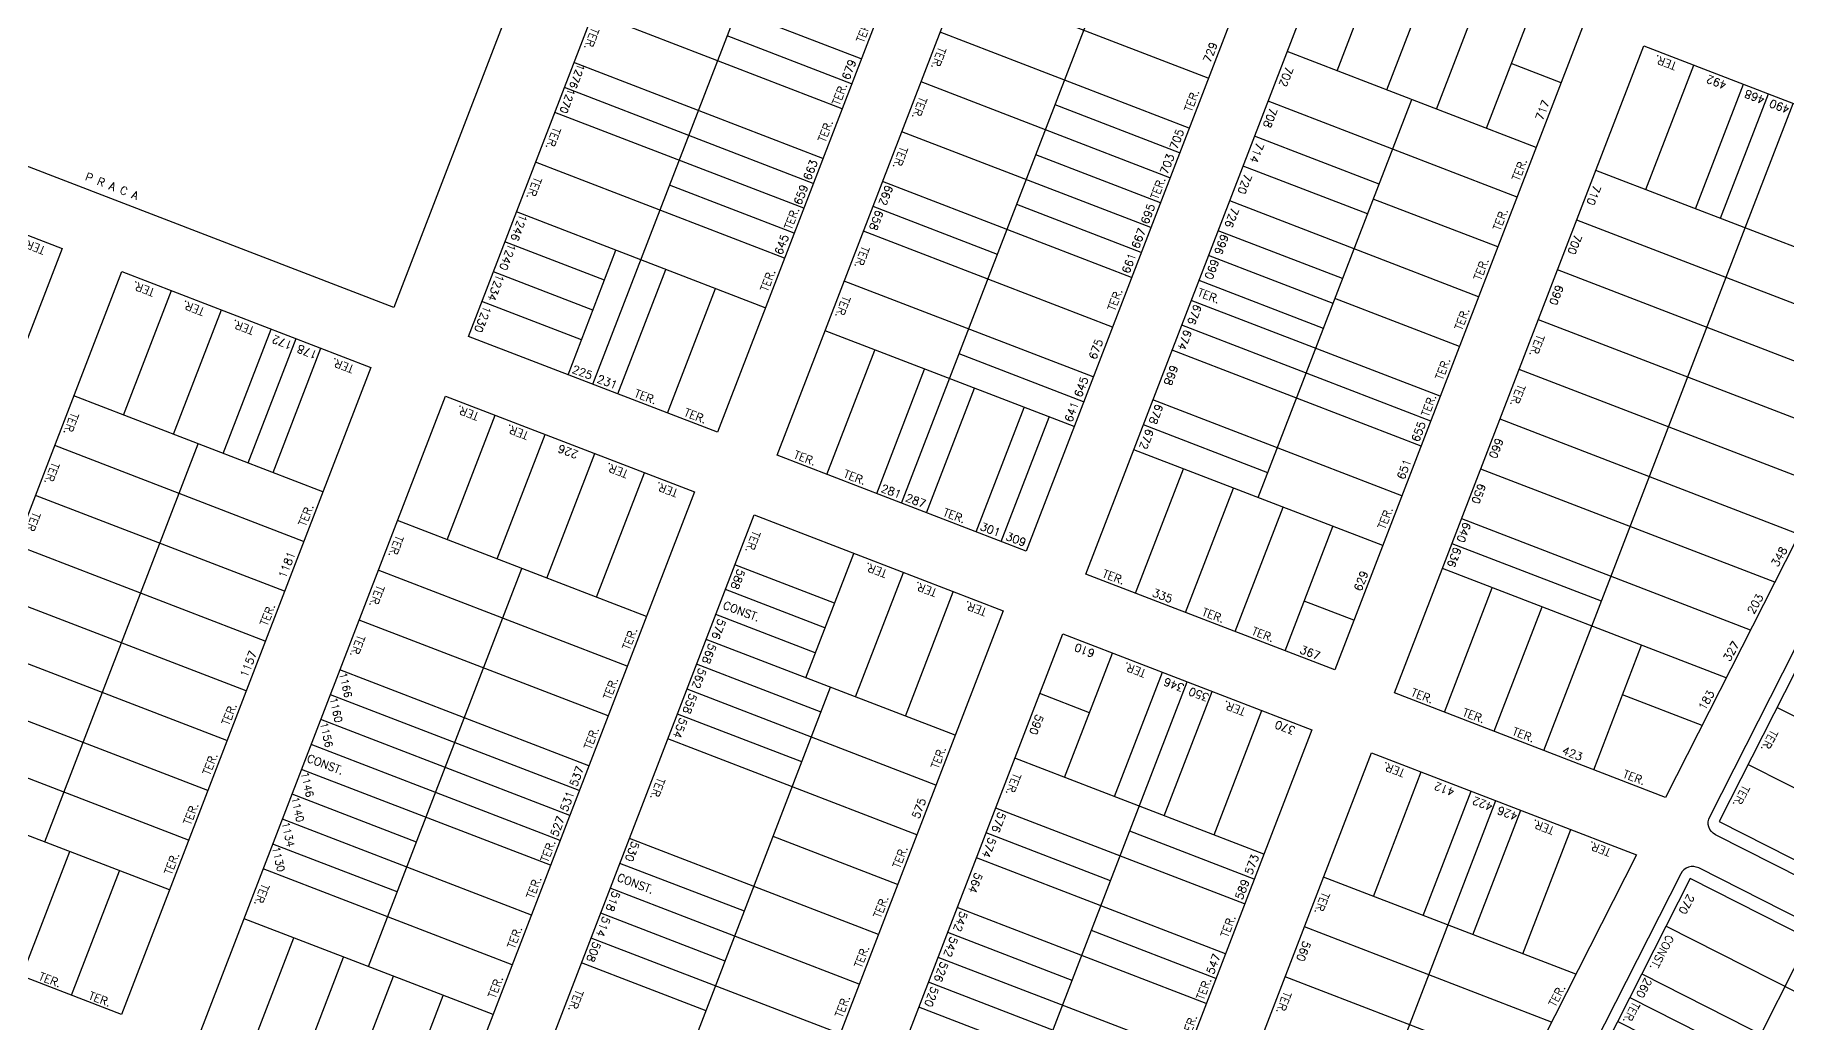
# Model space of a CAD drawing. Extents: x 714896 to 749292, y 8417558 to 8447149.
# Drawn here: x 743030.2 to 743358.5, y 8427114.3 to 8427299.5 of the extents above; entities that cross this region are included whole.
import ezdxf

# ---------------------------------------------------------------- set-up
doc = ezdxf.new("R2010")
doc.units = 0
doc.header["$MEASUREMENT"] = 0
for name, color, linetype in [('LOTE', 7, 'CONTINUOUS'), ('MEIO_FIO', 24, 'CONTINUOUS'), ('NUM-PORTA', 7, 'CONTINUOUS'), ('QUADRA', 6, 'CONTINUOUS'), ('TEXTO', 7, 'CONTINUOUS')]:
    doc.layers.add(name, color=color, linetype=linetype)
doc.styles.add('ROMANS', font='ROMANS.SHX', dxfattribs={"height": 1.5})

msp = doc.modelspace()

# ---------------------------------------------------------------- linework, layer by layer
at = {"layer": 'LOTE', "color": 7}
for p, q in [((743134.72, 8427234.01), (743172.46, 8427331.99)), ((743274.18, 8427292.81), (743283.16, 8427316.14)), ((743185.01, 8427295.01), (743138.35, 8427312.99)), ((743192.57, 8427211.72), (743230.32, 8427309.7)), ((743250.05, 8427291.39), (743203.4, 8427309.36)), ((743283.51, 8427289.21), (743292.5, 8427312.54)), ((743292.84, 8427285.62), (743301.83, 8427308.95)), ((743181.41, 8427285.68), (743134.76, 8427303.65)), ((743302.17, 8427282.02), (743311.16, 8427305.35)), ((743246.46, 8427282.05), (743199.8, 8427300.03)), ((743183.21, 8427290.35), (743159.88, 8427299.33)), ((743311.5, 8427278.43), (743264.85, 8427296.4)), ((743177.82, 8427276.35), (743131.16, 8427294.32)), ((743316.18, 8427290.56), (743306.84, 8427294.16)), ((743332.03, 8427270.52), (743341.02, 8427293.85)), ((743176.02, 8427271.68), (743129.36, 8427289.66)), ((743242.86, 8427272.72), (743196.21, 8427290.7)), ((743341.36, 8427266.93), (743350.35, 8427290.26)), ((743244.66, 8427277.39), (743221.33, 8427286.38)), ((743259.42, 8427212.76), (743288.17, 8427287.42)), ((743307.91, 8427269.1), (743261.25, 8427287.07)), ((743346.03, 8427265.13), (743355.02, 8427288.46)), ((743350.7, 8427263.33), (743359.68, 8427286.66)), ((743174.22, 8427267.02), (743127.57, 8427284.99)), ((743239.27, 8427263.39), (743192.61, 8427281.37)), ((743282.06, 8427271.55), (743258.73, 8427280.54)), ((743241.07, 8427268.06), (743217.74, 8427277.04)), ((743170.63, 8427257.68), (743123.97, 8427275.66)), ((743279.91, 8427265.95), (743256.58, 8427274.94)), ((743383.51, 8427250.69), (743322.7, 8427274.12)), ((743172.43, 8427262.35), (743149.1, 8427271.34)), ((743235.67, 8427254.06), (743189.02, 8427272.03)), ((743210.55, 8427258.38), (743187.22, 8427267.37)), ((743237.47, 8427258.73), (743214.14, 8427267.71)), ((743300.72, 8427250.44), (743254.06, 8427268.41)), ((743304.31, 8427259.77), (743280.98, 8427268.75)), ((743167.03, 8427248.35), (743120.38, 8427266.33)), ((743378.97, 8427241.72), (743319.11, 8427264.78)), ((743136.88, 8427253.54), (743118.22, 8427260.73)), ((743232.08, 8427244.73), (743185.42, 8427262.7)), ((743275.23, 8427253.82), (743251.9, 8427262.81)), ((743321.94, 8427188.68), (743350.7, 8427263.33)), ((743130.05, 8427235.81), (743139.04, 8427259.14)), ((743273.44, 8427249.16), (743250.11, 8427258.14)), ((743134.73, 8427247.94), (743116.06, 8427255.13)), ((743139.38, 8427232.21), (743148.37, 8427255.54)), ((743374.42, 8427232.76), (743315.51, 8427255.45)), ((743046.76, 8427228.24), (743055.75, 8427251.57)), ((743148.72, 8427228.62), (743157.7, 8427251.95)), ((743228.48, 8427235.4), (743181.83, 8427253.37)), ((743271.64, 8427244.49), (743248.31, 8427253.48)), ((743056.1, 8427224.65), (743065.08, 8427247.98)), ((743132.57, 8427242.34), (743113.91, 8427249.53)), ((743293.53, 8427231.77), (743246.87, 8427249.75)), ((743297.12, 8427241.1), (743273.79, 8427250.09)), ((743065.43, 8427221.05), (743074.41, 8427244.38)), ((743224.89, 8427226.07), (743178.23, 8427244.04)), ((743291.73, 8427227.11), (743245.07, 8427245.08)), ((743369.87, 8427223.79), (743311.92, 8427246.12)), ((743070.09, 8427219.26), (743079.08, 8427242.59)), ((743074.76, 8427217.46), (743083.75, 8427240.79)), ((743178.58, 8427217.12), (743187.56, 8427240.44)), ((743289.93, 8427222.44), (743243.28, 8427240.41)), ((743226.69, 8427230.73), (743203.36, 8427239.72)), ((743187.91, 8427213.52), (743196.89, 8427236.85)), ((743365.33, 8427214.83), (743308.32, 8427236.79)), ((743084.09, 8427213.86), (743037.43, 8427231.84)), ((743197.24, 8427209.93), (743206.23, 8427233.26)), ((743286.34, 8427213.11), (743239.68, 8427231.08)), ((743107.42, 8427204.88), (743116.41, 8427228.21)), ((743206.57, 8427206.33), (743215.56, 8427229.66)), ((743211.24, 8427204.53), (743220.22, 8427227.86)), ((743360.78, 8427205.87), (743304.73, 8427227.46)), ((743116.75, 8427201.28), (743125.74, 8427224.61)), ((743261.21, 8427217.43), (743237.88, 8427226.42)), ((743032, 8427148.2), (743060.76, 8427222.85)), ((743080.5, 8427204.53), (743033.84, 8427222.51)), ((743126.08, 8427197.69), (743135.07, 8427221.02)), ((743282.74, 8427203.78), (743236.09, 8427221.75)), ((743135.41, 8427194.09), (743144.4, 8427217.42)), ((743236.43, 8427194.83), (743245.42, 8427218.16)), ((743356.23, 8427196.9), (743301.13, 8427218.13)), ((743245.76, 8427191.23), (743254.75, 8427214.56)), ((743076.9, 8427195.2), (743030.24, 8427213.18)), ((743255.09, 8427187.64), (743264.08, 8427210.97)), ((743144.75, 8427190.5), (743098.09, 8427208.47)), ((743351.69, 8427187.94), (743297.54, 8427208.8)), ((743264.43, 8427184.04), (743273.41, 8427207.37)), ((743073.31, 8427185.87), (743026.65, 8427203.84)), ((743174.61, 8427178.99), (743183.59, 8427202.32)), ((743323.73, 8427193.35), (743295.74, 8427204.13)), ((743092.66, 8427124.83), (743121.42, 8427199.48)), ((743141.15, 8427181.17), (743094.49, 8427199.14)), ((743180, 8427192.99), (743161.34, 8427200.18)), ((743183.94, 8427175.4), (743192.93, 8427198.73)), ((743347.14, 8427178.97), (743293.94, 8427199.46)), ((743069.71, 8427176.54), (743023.05, 8427194.51)), ((743178.2, 8427188.33), (743159.54, 8427195.52)), ((743193.27, 8427171.81), (743202.26, 8427195.13)), ((743294.29, 8427172.54), (743303.27, 8427195.87)), ((743277.35, 8427189.78), (743268.02, 8427193.38)), ((743303.62, 8427168.95), (743312.61, 8427192.27)), ((743137.56, 8427171.83), (743090.9, 8427189.81)), ((743176.4, 8427183.66), (743157.74, 8427190.85)), ((743312.95, 8427165.35), (743321.94, 8427188.68)), ((743066.12, 8427167.21), (743019.46, 8427185.18)), ((743202.6, 8427168.21), (743155.94, 8427186.18)), ((743322.28, 8427161.76), (743331.27, 8427185.08)), ((743177.48, 8427172.53), (743154.15, 8427181.52)), ((743223.13, 8427160.3), (743232.12, 8427183.63)), ((743133.96, 8427162.5), (743087.3, 8427180.48)), ((743208.37, 8427080.26), (743246.12, 8427178.24)), ((743232.46, 8427156.71), (743241.45, 8427180.04)), ((743062.52, 8427157.87), (743015.86, 8427175.85)), ((743132.16, 8427157.84), (743085.51, 8427175.81)), ((743150.51, 8427102.54), (743179.27, 8427177.2)), ((743199.01, 8427158.88), (743152.35, 8427176.85)), ((743227.8, 8427172.43), (743218.47, 8427176.03)), ((743241.79, 8427153.11), (743250.78, 8427176.44)), ((743342.61, 8427170.05), (743327.69, 8427175.8)), ((743173.88, 8427163.2), (743150.55, 8427172.19)), ((743251.13, 8427149.52), (743260.11, 8427172.85)), ((743130.37, 8427153.17), (743083.71, 8427171.15)), ((743058.93, 8427148.54), (743012.27, 8427166.52)), ((743128.57, 8427148.51), (743081.91, 8427166.48)), ((743195.41, 8427149.55), (743148.75, 8427167.52)), ((743126.77, 8427143.84), (743080.11, 8427161.81)), ((743260.46, 8427145.92), (743213.8, 8427163.9)), ((743280.99, 8427138.01), (743289.97, 8427161.34)), ((743055.33, 8427139.21), (743008.67, 8427157.19)), ((743101.65, 8427148.16), (743078.32, 8427157.15)), ((743266.23, 8427057.97), (743303.97, 8427155.95)), ((743290.32, 8427134.42), (743299.3, 8427157.75)), ((743123.18, 8427134.51), (743076.52, 8427152.48)), ((743256.86, 8427136.59), (743210.2, 8427154.56)), ((743299.65, 8427130.82), (743308.64, 8427154.15)), ((743188.22, 8427130.88), (743141.56, 8427148.86)), ((743191.82, 8427140.22), (743168.49, 8427149.2)), ((743231.74, 8427140.91), (743208.41, 8427149.9)), ((743258.66, 8427141.26), (743235.33, 8427150.24)), ((743308.98, 8427127.23), (743317.97, 8427150.56)), ((743027.68, 8427123.07), (743036.67, 8427146.4)), ((743098.05, 8427138.83), (743074.72, 8427147.82)), ((743253.27, 8427127.26), (743206.61, 8427145.23)), ((743037.01, 8427119.48), (743046, 8427142.81)), ((743119.58, 8427125.18), (743072.92, 8427143.15)), ((743163.1, 8427135.21), (743139.77, 8427144.19)), ((743184.63, 8427121.55), (743137.97, 8427139.53)), ((743318.95, 8427123.39), (743271.65, 8427141.61)), ((743249.67, 8427117.93), (743203.01, 8427135.9)), ((743115.99, 8427115.85), (743069.33, 8427133.82)), ((743159.5, 8427125.87), (743136.17, 8427134.86)), ((743314.4, 8427114.43), (743268.06, 8427132.28)), ((743069.67, 8427106.9), (743078.66, 8427130.22)), ((743181.03, 8427112.22), (743134.37, 8427130.2)), ((743224.55, 8427122.25), (743201.22, 8427131.24)), ((743251.47, 8427122.59), (743228.14, 8427131.58)), ((743079.01, 8427103.3), (743087.99, 8427126.63)), ((743155.91, 8427116.54), (743132.58, 8427125.53)), ((743246.08, 8427108.6), (743199.42, 8427126.57)), ((743088.34, 8427099.71), (743097.32, 8427123.04)), ((743309.85, 8427105.46), (743264.47, 8427122.95)), ((743097.67, 8427096.11), (743106.66, 8427119.44)), ((743244.28, 8427103.93), (743197.62, 8427121.9)), ((743242.48, 8427099.26), (743195.83, 8427117.24))]:
    msp.add_line(p, q, dxfattribs=at)
at = {"layer": 'LOTE', "color": 7, "linetype": 'CONTINUOUS'}
for p, q in [((743356.66, 8427173.43), (743401.26, 8427150.81)), ((743351.24, 8427162.73), (743395.82, 8427140.12)), ((743335.86, 8427132.41), (743380.45, 8427109.79)), ((743303.42, 8427013.19), (743362.67, 8427130.02)), ((743331.33, 8427123.49), (743375.92, 8427100.87)), ((743329.07, 8427119.03), (743351.37, 8427107.72)), ((743326.81, 8427114.57), (743371.4, 8427091.95))]:
    msp.add_line(p, q, dxfattribs=at)
at = {"layer": 'MEIO_FIO', "linetype": 'CONTINUOUS'}
for points in [[(743345.12, 8427149.57, -0.414214), (743344.02, 8427152.93), (743403.28, 8427269.76, -0.414214), (743406.64, 8427270.86), (743450.35, 8427248.69, -0.414214), (743451.45, 8427245.33), (743392.19, 8427128.5, -0.414214), (743388.83, 8427127.4)], [(743385.66, 8427121.16), (743341.96, 8427143.33, 0.414214), (743338.6, 8427142.23), (743279.34, 8427025.4, 0.414214), (743280.44, 8427022.04), (743324.14, 8426999.87, 0.414214), (743327.5, 8427000.97), (743386.75, 8427117.8, 0.414214)]]:
    msp.add_lwpolyline(points, format="xyb", close=True, dxfattribs=at)
at = {"layer": 'QUADRA', "linetype": 'CONTINUOUS'}
for points in [[(743204.78, 8427346.33), (743158.05, 8427225.02), (743111.39, 8427243), (743158.12, 8427364.31), (743204.78, 8427346.33)], [(743118.96, 8427304.38), (743097.39, 8427248.39), (742992.88, 8427288.65), (743014.45, 8427344.64), (743118.96, 8427304.38)], [(743262.63, 8427324.05), (743215.9, 8427202.74), (743169.24, 8427220.71), (743215.98, 8427342.02), (743262.63, 8427324.05)], [(743320.49, 8427301.76), (743273.76, 8427180.45), (743227.1, 8427198.42), (743273.83, 8427319.73), (743320.49, 8427301.76)], [(742988.49, 8427138.17), (742941.83, 8427156.14), (742988.56, 8427277.45), (743035.22, 8427259.48), (742988.49, 8427138.17)], [(743405.06, 8427268.86), (743345.81, 8427152.03), (743390.4, 8427129.41), (743449.66, 8427246.24)], [(743046.35, 8427115.88), (742999.69, 8427133.86), (743046.42, 8427255.17), (743093.08, 8427237.19), (743046.35, 8427115.88)], [(743060.34, 8427110.49), (743107.08, 8427231.8), (743153.73, 8427213.83), (743107, 8427092.52), (743060.34, 8427110.49)], [(743118.2, 8427088.2), (743164.93, 8427209.51), (743211.59, 8427191.54), (743164.86, 8427070.23), (743118.2, 8427088.2)], [(743176.05, 8427065.92), (743222.79, 8427187.23), (743269.44, 8427169.25), (743222.71, 8427047.94), (743176.05, 8427065.92)], [(743271.2, 8427029.26), (743233.91, 8427043.63), (743280.64, 8427164.94), (743330.31, 8427145.8), (743271.2, 8427029.26)], [(743340.38, 8427141.33), (743281.12, 8427024.5), (743325.71, 8427001.88), (743384.97, 8427118.71)]]:
    msp.add_lwpolyline(points, close=True, dxfattribs=at)
at = {"layer": 'QUADRA', "color": 6}
msp.add_lwpolyline([(743335.77, 8427156.56), (743284.96, 8427176.14), (743331.69, 8427297.45), (743394.88, 8427273.1), (743335.77, 8427156.56)], close=True, dxfattribs=at)

# ---------------------------------------------------------------- texts
at = {"layer": 'NUM-PORTA', "color": 7, "style": 'ROMANS'}
for s, height, rotation, p in [('729', 1.5, 69.3058, (743250.45, 8427294.2, 272.47)), ('1276', 1.4, 249.3058, (743131.94, 8427294.29, 272.47)), ('679', 1.5, 69.3058, (743182.75, 8427290.95, 272.47)), ('702', 1.5, 249.3058, (743264.62, 8427293.76, 272.47)), ('492', 1.5, 159.3058, (743347.37, 8427290.67, 272.47)), ('1270', 1.4, 249.3058, (743130.14, 8427289.62, 272.47)), ('717', 1.5, 69.3058, (743312.71, 8427283.35, 272.47)), ('468', 1.5, 159.3058, (743354.51, 8427287.92, 272.47)), ('490', 1.5, 159.3058, (743359.18, 8427286.12, 272.47)), ('708', 1.5, 249.3058, (743261.64, 8427286.04, 272.47)), ('705', 1.5, 69.3058, (743244.17, 8427277.9, 272.47)), ('703', 1.5, 69.3058, (743242.37, 8427273.24, 272.47)), ('714', 1.5, 249.3058, (743259.12, 8427279.5, 272.47)), ('663', 1.5, 69.3058, (743175.51, 8427272.14, 272.47)), ('659', 1.5, 69.3058, (743173.71, 8427267.48, 272.47)), ('662', 1.5, 249.3058, (743189.6, 8427271.51, 272.47)), ('720', 1.5, 249.3058, (743256.86, 8427273.62, 272.47)), ('710', 1.5, 249.3058, (743322.27, 8427271.55, 272.47)), ('695', 1.5, 69.3058, (743238.77, 8427263.89, 272.47)), ('726', 1.5, 249.3058, (743254.44, 8427267.34, 272.47)), ('1246', 1.5, 249.3058, (743121.06, 8427266.05, 272.47)), ('658', 1.5, 249.3058, (743187.81, 8427266.84, 272.47)), ('645', 1.5, 69.3058, (743170.12, 8427258.15, 272.47)), ('667', 1.5, 69.3058, (743237, 8427259.3, 272.47)), ('696', 1.5, 249.3058, (743252.5, 8427262.32, 272.47)), ('700', 1.5, 249.3058, (743318.71, 8427262.3, 272.47)), ('1240', 1.5, 249.3058, (743118.94, 8427260.56, 272.47)), ('661', 1.5, 69.3058, (743235.21, 8427254.64, 272.47)), ('690', 1.5, 249.3058, (743250.71, 8427257.65, 272.47)), ('1234', 1.5, 249.3058, (743116.73, 8427254.81, 272.47)), ('690', 1.5, 249.3058, (743315.28, 8427252.81, 272.47)), ('1230', 1.5, 248.0151, (743114.34, 8427248.87, 272.47)), ('676', 1.5, 249.3058, (743247.44, 8427249.17, 272.47)), ('674', 1.5, 249.3058, (743245.61, 8427244.42, 272.47)), ('172', 1.5, 158.8395, (743078.56, 8427241.88, 272.47)), ('178', 1.5, 158.8395, (743083.23, 8427240.09, 272.47)), ('675', 1.5, 69.3058, (743229, 8427238.52, 272.47)), ('225', 1.5, 339.3058, (743130.67, 8427236.23, 272.47)), ('668', 1.5, 249.3058, (743243.05, 8427237.77, 272.47)), ('231', 1.5, 339.3058, (743135.33, 8427234.44, 272.47)), ('645', 1.5, 69.3058, (743226.27, 8427231.44, 272.47)), ('641', 1.5, 69.3058, (743224.47, 8427226.77, 272.47)), ('678', 1.5, 249.3058, (743240.24, 8427230.48, 272.47)), ('672', 1.5, 249.3058, (743238.44, 8427225.81, 272.47)), ('655', 1.5, 69.3058, (743289.48, 8427223.07, 272.47)), ('226', 1.5, 159.3058, (743132.14, 8427221.41, 272.47)), ('660', 1.5, 249.3058, (743303.99, 8427224.08, 272.47)), ('651', 1.5, 69.3058, (743286.77, 8427216.02, 272.47)), ('281', 1.5, 339.3058, (743188.56, 8427213.93, 272.47)), ('650', 1.5, 249.3058, (743300.71, 8427215.56, 272.47)), ('287', 1.5, 339.3058, (743193.15, 8427212.16, 272.47)), ('301', 1.5, 339.3058, (743207.15, 8427206.77, 272.47)), ('640', 1.5, 249.3058, (743297.92, 8427208.32, 272.47)), ('309', 1.5, 339.3058, (743211.94, 8427204.92, 272.47)), ('1181', 1.5, 68.8395, (743077.12, 8427197.49, 272.47)), ('636', 1.5, 249.3058, (743296.12, 8427203.66, 272.47)), ('348', 1.5, 60.834, (743356.78, 8427199.65, 272.47)), ('588', 1.5, 249.3058, (743161.86, 8427199.52, 272.47)), ('629', 1.5, 69.3058, (743278.71, 8427195.09, 272.47)), ('335', 1.5, 339.3058, (743239.4, 8427194.35, 272.47)), ('203', 1.5, 60.834, (743352.29, 8427190.8, 272.47)), ('576', 1.5, 249.3058, (743158.26, 8427190.18, 272.47)), ('568', 1.5, 249.3058, (743156.48, 8427185.56, 272.47)), ('610', 1.5, 159.3058, (743228.93, 8427184.13, 272.47)), ('367', 1.5, 339.3058, (743267.06, 8427183.69, 272.47)), ('327', 1.5, 60.834, (743347.79, 8427181.93, 272.47)), ('1157', 1.5, 68.8395, (743069.93, 8427178.9, 272.47)), ('1166', 1.4, 282.4837, (743087.17, 8427179.82, 272.47)), ('562', 1.5, 249.3058, (743154.6, 8427180.94, 272.47)), ('346', 1.5, 159.3058, (743245.67, 8427177.68, 272.47)), ('1160', 1.4, 282.4837, (743085.37, 8427175.15, 272.47)), ('558', 1.5, 249.3058, (743152.86, 8427176.19, 272.47)), ('350', 1.5, 159.3058, (743250.34, 8427175.88, 272.47)), ('183', 1.5, 60.834, (743343.13, 8427172.75, 272.47)), ('590', 1.5, 249.3058, (743217.81, 8427172.25, 272.47)), ('1156', 1.4, 282.4837, (743083.58, 8427170.49, 272.47)), ('554', 1.5, 249.3058, (743151.04, 8427171.63, 272.47)), ('370', 1.5, 159.3058, (743266.51, 8427169.65, 272.47)), ('423', 1.5, 339.3058, (743316.23, 8427164.75, 272.47)), ('537', 1.5, 69.3058, (743131.7, 8427158.44, 272.47)), ('1146', 1.4, 282.4837, (743079.98, 8427161.16, 272.47)), ('412', 1.5, 159.3058, (743296.37, 8427158.14, 272.47)), ('1140', 1.4, 282.4837, (743078.18, 8427156.49, 272.47)), ('531', 1.5, 69.3058, (743129.91, 8427153.77, 272.47)), ('575', 1.5, 69.3058, (743195.84, 8427152.45, 272.47)), ('422', 1.5, 159.3058, (743303.52, 8427155.39, 272.47)), ('1134', 1.4, 282.4837, (743076.39, 8427151.82, 272.47)), ('527', 1.5, 69.3058, (743128.09, 8427149.06, 272.47)), ('576', 1.5, 249.3058, (743210.75, 8427153.94, 272.47)), ('426', 1.5, 159.3058, (743308.19, 8427153.59, 272.47)), ('574', 1.5, 249.3058, (743208.93, 8427149.2, 272.47)), ('1130', 1.4, 282.4837, (743074.59, 8427147.16, 272.47)), ('530', 1.5, 249.3058, (743142.05, 8427148.48, 272.47)), ('573', 1.5, 69.3058, (743258.22, 8427141.91, 272.47)), ('564', 1.5, 249.3058, (743206.38, 8427142.59, 272.47)), ('518', 1.5, 249.3058, (743138.46, 8427139.14, 272.47)), ('589', 1.5, 69.3058, (743256.42, 8427137.24, 272.47)), ('270', 1.5, 242.1858, (743339.93, 8427138.59, -10.13)), ('514', 1.5, 249.3058, (743136.62, 8427134.38, 272.47)), ('542', 1.5, 249.3058, (743203.59, 8427135.35, 272.47)), ('508', 1.5, 249.3058, (743134.82, 8427129.64, 544.94)), ('542', 1.5, 249.3058, (743201.76, 8427130.61, 272.47)), ('560', 1.5, 249.3058, (743267.89, 8427129.78, 272.47)), ('526', 1.5, 249.3058, (743199.95, 8427125.91, 272.47)), ('547', 1.5, 69.3058, (743251.04, 8427123.26, 272.47)), ('260', 1.5, 242.1858, (743331.96, 8427122.88, -10.13)), ('520', 1.5, 249.3058, (743198.16, 8427121.24, 272.47))]:
    msp.add_text(s, height=height, rotation=rotation, dxfattribs=at).set_placement(p)
at = {"layer": 'TEXTO', "color": 7, "style": 'ROMANS'}
for s, rotation, p in [('TER.', 249.3058, (743134.53, 8427301.01, 272.47)), ('TER.', 69.3058, (743185.44, 8427297.92, 272.47)), ('TER.', 249.3058, (743199.57, 8427297.38, 272.47)), ('TER.', 159.3058, (743337.97, 8427294.29, 272.47)), ('TER.', 69.3058, (743180.9, 8427286.15, 272.47)), ('TER.', 249.3058, (743195.98, 8427288.05, 272.47)), ('TER.', 69.3058, (743246.89, 8427284.96, 272.47)), ('TER.', 249.3058, (743127.34, 8427282.35, 272.47)), ('TER.', 69.3058, (743178.25, 8427279.26, 272.47)), ('TER.', 249.3058, (743192.38, 8427278.72, 272.47)), ('P R A C A', 338.8395, (743039.42, 8427272.36, 272.47)), ('TER.', 69.3058, (743308.34, 8427272.01, 272.47)), ('TER.', 249.3058, (743123.74, 8427273.01, 272.47)), ('TER.', 69.3058, (743240.57, 8427268.55, 272.47)), ('TER.', 69.3058, (743171.94, 8427262.89, 272.47)), ('TER.', 69.3058, (743304.74, 8427262.67, 272.47)), ('TER.', 158.8395, (743032.2, 8427259.74, 272.47)), ('TER.', 249.3058, (743185.19, 8427260.06, 272.47)), ('TER.', 69.3058, (743301.15, 8427253.34, 272.47)), ('TER.', 69.3058, (743167.46, 8427251.26, 272.47)), ('TER.', 158.8395, (743052.73, 8427251.84, 272.47)), ('TER.', 249.3058, (743181.6, 8427250.73, 272.47)), ('TER.', 69.3058, (743232.51, 8427247.64, 272.47)), ('TER.', 339.3058, (743247.89, 8427250.64, 272.47)), ('TER.', 158.8395, (743062.06, 8427248.24, 272.47)), ('TER.', 69.3058, (743297.55, 8427244.01, 272.47)), ('TER.', 158.8395, (743071.39, 8427244.65, 272.47)), ('TER.', 249.3058, (743311.69, 8427243.48, 272.47)), ('TER.', 158.8395, (743090.05, 8427237.46, 272.47)), ('TER.', 69.3058, (743293.96, 8427234.68, 272.47)), ('TER.', 339.3058, (743142.35, 8427231.73, 272.47)), ('TER.', 69.3058, (743291.31, 8427227.8, 272.47)), ('TER.', 249.3058, (743308.09, 8427234.15, 272.47)), ('TER.', 249.3058, (743036.97, 8427228.85, 272.47)), ('TER.', 159.3058, (743113.48, 8427228.6, 272.47)), ('TER.', 339.3058, (743151.68, 8427228.14, 272.47)), ('TER.', 159.3058, (743122.81, 8427225.01, 272.47)), ('TER.', 339.3058, (743172.21, 8427220.23, 272.47)), ('TER.', 249.3058, (743033.37, 8427219.52, 272.47)), ('TER.', 159.3058, (743141.47, 8427217.82, 272.47)), ('TER.', 339.3058, (743181.55, 8427216.63, 272.47)), ('TER.', 159.3058, (743150.8, 8427214.22, 272.47)), ('TER.', 68.8395, (743080.87, 8427207.23, 272.47)), ('TER.', 339.3058, (743200.21, 8427209.44, 272.47)), ('TER.', 249.3058, (743029.78, 8427210.19, 272.47)), ('TER.', 69.3058, (743283.17, 8427206.69, 272.47)), ('TER.', 249.3058, (743097.86, 8427205.83, 272.47)), ('TER.', 249.3058, (743164.74, 8427206.7, 272.47)), ('TER.', 159.3058, (743190, 8427199.12, 272.47)), ('TER.', 339.3058, (743230.07, 8427197.94, 272.47)), ('TER.', 249.3058, (743094.26, 8427196.5, 272.47)), ('TER.', 159.3058, (743199.33, 8427195.53, 272.47)), ('TER.', 68.8395, (743073.68, 8427188.57, 272.47)), ('CONST.', 339.3058, (743158.96, 8427192.01, 272.47)), ('TER.', 159.3058, (743208.66, 8427191.93, 272.47)), ('TER.', 339.3058, (743248.73, 8427190.75, 272.47)), ('TER.', 339.3058, (743258.06, 8427187.16, 272.47)), ('TER.', 249.3058, (743090.67, 8427187.16, 272.47)), ('TER.', 69.3058, (743141.58, 8427184.07, 272.47)), ('TER.', 159.3058, (743238.52, 8427180.43, 272.47)), ('TER.', 69.3058, (743137.99, 8427174.74, 272.47)), ('TER.', 339.3058, (743287.92, 8427175.65, 272.47)), ('TER.', 68.8395, (743066.49, 8427169.91, 272.47)), ('TER.', 159.3058, (743257.18, 8427173.24, 272.47)), ('TER.', 339.3058, (743297.56, 8427171.94, 272.47)), ('TER.', 69.3058, (743134.39, 8427165.41, 272.47)), ('TER.', 339.3058, (743306.89, 8427168.35, 272.47)), ('TER.', 242.1858, (743355.55, 8427169.4, -10.13)), ('TER.', 69.3058, (743199.44, 8427161.79, 272.47)), ('TER.', 68.8395, (743062.9, 8427160.58, 272.47)), ('CONST.', 339.3058, (743080.97, 8427163.3, 272.47)), ('TER.', 159.3058, (743287.04, 8427161.74, 272.47)), ('TER.', 339.3058, (743327.62, 8427160.36, 272.47)), ('TER.', 249.3058, (743146.9, 8427160.41, 272.47)), ('TER.', 249.3058, (743213.57, 8427161.25, 272.47)), ('TER.', 242.1858, (743350.28, 8427159.02, -10.13)), ('TER.', 68.8395, (743059.3, 8427151.24, 272.47)), ('TER.', 159.3058, (743315.04, 8427150.95, 272.47)), ('TER.', 68.8395, (743055.71, 8427141.91, 272.47)), ('TER.', 69.3058, (743126.25, 8427144.27, 272.47)), ('TER.', 69.3058, (743192.25, 8427143.12, 272.47)), ('TER.', 159.3058, (743325.65, 8427146.87, 272.47)), ('CONST.', 339.3058, (743139.1, 8427140.97, 272.47)), ('TER.', 249.3058, (743072.69, 8427140.51, 272.47)), ('TER.', 69.3058, (743123.61, 8427137.42, 272.47)), ('TER.', 69.3058, (743188.65, 8427133.79, 272.47)), ('TER.', 249.3058, (743271.42, 8427138.96, 272.47)), ('TER.', 69.3058, (743253.7, 8427130.17, 272.47)), ('TER.', 69.3058, (743120.01, 8427128.08, 272.47)), ('CONST.', 242.1858, (743336.05, 8427130.94, -10.13)), ('TER.', 69.3058, (743185.06, 8427124.46, 272.47)), ('TER.', 339.3058, (743030.73, 8427122.4, 272.47)), ('TER.', 69.3058, (743116.42, 8427118.75, 272.47)), ('TER.', 69.3058, (743249.18, 8427118.44, 272.47)), ('TER.', 339.3058, (743040.06, 8427118.81, 272.47)), ('TER.', 249.3058, (743131.55, 8427120.65, 272.47)), ('TER.', 69.3058, (743181.46, 8427115.13, 272.47)), ('TER.', 249.3058, (743264.24, 8427120.3, 272.47)), ('TER.', 63.0213, (743315.1, 8427117.18, 272.47)), ('TER.', 242.1858, (743329.67, 8427118.38, -10.13)), ('TER.', 69.3058, (743246.51, 8427111.5, 272.47))]:
    msp.add_text(s, height=1.5, rotation=rotation, dxfattribs=at).set_placement(p)

doc.saveas('drawing.dxf')
